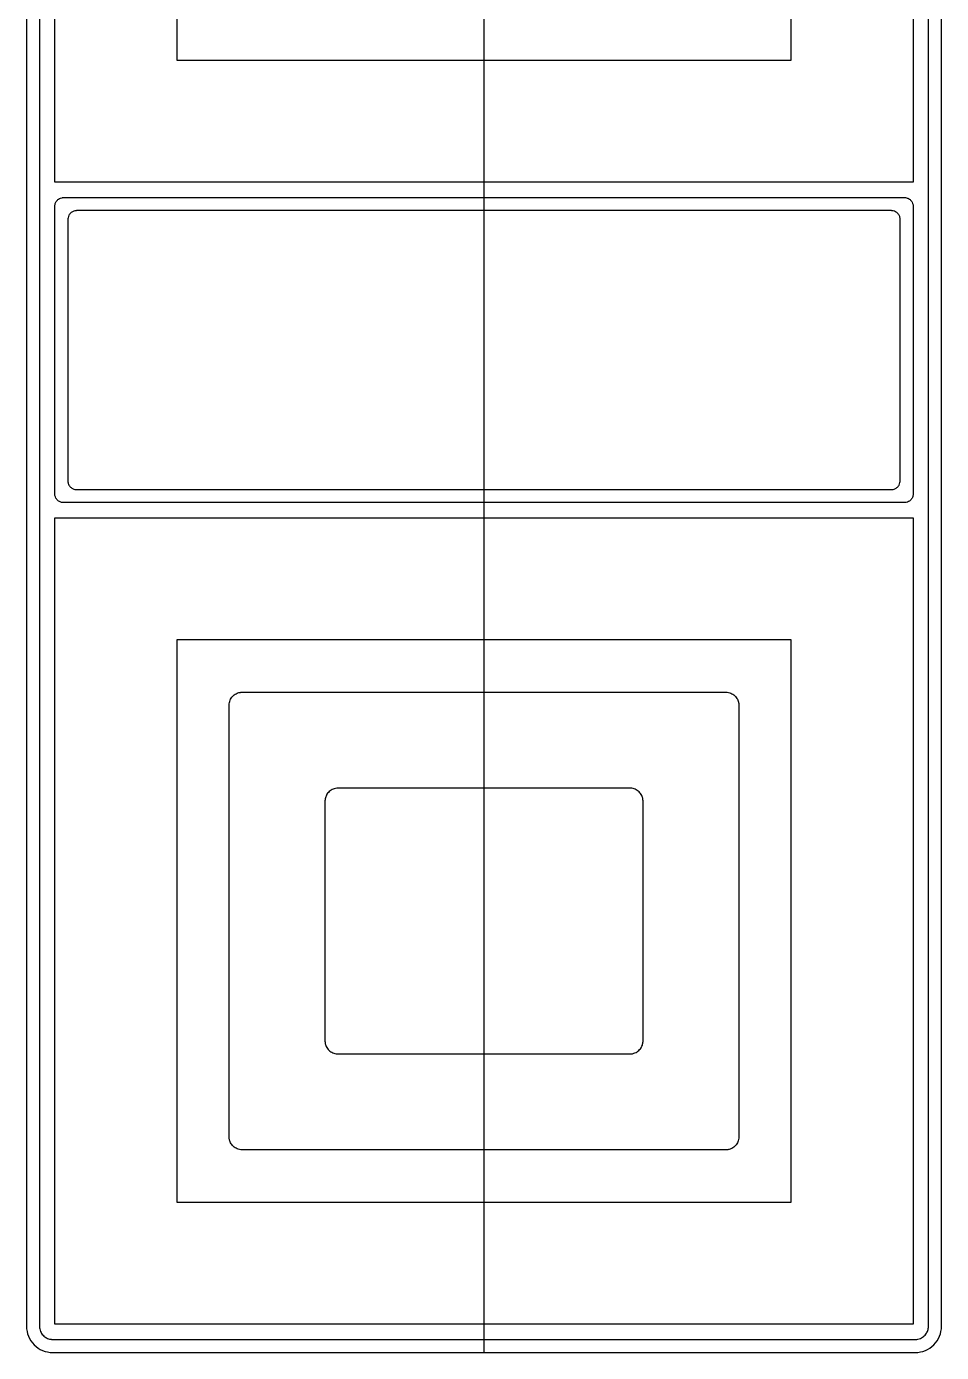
# Model space of a CAD drawing. Header units: millimetres. Extents: x 14154 to 14364, y 15262 to 16162.
# Drawn here: x 14153.7 to 14363.7, y 15262.1 to 15566.4 of the extents above; entities that cross this region are included whole.
import ezdxf

# ---------------------------------------------------------------- set-up
doc = ezdxf.new("R2010")
doc.units = ezdxf.units.MM

msp = doc.modelspace()

# ---------------------------------------------------------------- linework, layer by layer
at = {"color": 3}
msp.add_line((14258.74, 16162.11), (14258.74, 15262.11), dxfattribs=at)
for points in [[(14357.74, 16162.11), (14159.74, 16162.11, 0.414219), (14153.74, 16156.11), (14153.74, 15268.11, 0.414219), (14159.74, 15262.11), (14357.74, 15262.11, 0.414219), (14363.74, 15268.11), (14363.74, 16156.11, 0.414223), (14357.74, 16162.11)], [(14156.74, 16043.11), (14156.74, 15381.11), (14156.74, 15341.11), (14156.74, 15309.62), (14156.74, 15278.13), (14156.74, 15276.7), (14156.74, 15275.26), (14156.74, 15274.55), (14156.74, 15273.83), (14156.74, 15273.12), (14156.74, 15272.4), (14156.74, 15271.69, 0.000682), (14156.74, 15270.97, -0.000355), (14156.74, 15269.54, 0.001705), (14156.74, 15268.11, 0.00643), (14156.75, 15267.96, 0.016113), (14156.76, 15267.8, 0.050061), (14156.88, 15267.21, 0.089014), (14157.37, 15266.27, 0.08855), (14158.16, 15265.56, 0.075426), (14158.99, 15265.2, 0.025454), (14159.29, 15265.14, 0.014622), (14159.44, 15265.12, 0.014858), (14159.59, 15265.11, 0.00324), (14159.74, 15265.11, 0.001589), (14161.59, 15265.11, -0.001077), (14162.51, 15265.11), (14162.97, 15265.11, -0.000523), (14163.2, 15265.11), (14163.43, 15265.11), (14163.89, 15265.11), (14164.35, 15265.11), (14165.27, 15265.11), (14165.73, 15265.11), (14166.19, 15265.11), (14167.12, 15265.11), (14167.92, 15265.11), (14168.12, 15265.11, 0.001212), (14168.33, 15265.11), (14168.73, 15265.11), (14170.34, 15265.11), (14173.57, 15265.11), (14180.02, 15265.11), (14192.92, 15265.11), (14194.82, 15265.11), (14195.3, 15265.11, -0.000514), (14195.77, 15265.11), (14196.72, 15265.11), (14200.52, 15265.11), (14208.13, 15265.11), (14215.73, 15265.11), (14217.63, 15265.11), (14218.1, 15265.11, 0.000514), (14218.58, 15265.11), (14219.53, 15265.11), (14223.33, 15265.11), (14238.54, 15265.11, 0.000514), (14239.01, 15265.11), (14239.49, 15265.11), (14240.44, 15265.11), (14242.34, 15265.11), (14246.14, 15265.11), (14253.74, 15265.11), (14263.74, 15265.11), (14304.29, 15265.11), (14324.57, 15265.11), (14344.84, 15265.11), (14346.68, 15265.11), (14348.53, 15265.11), (14349.45, 15265.11), (14350.37, 15265.11), (14351.29, 15265.11), (14351.75, 15265.11), (14352.21, 15265.11), (14353.14, 15265.11), (14353.6, 15265.11), (14354.06, 15265.11, -0.000795), (14355.9, 15265.11, 0.001589), (14357.74, 15265.11, 0.00324), (14357.9, 15265.11, 0.014659), (14358.05, 15265.12, 0.049544), (14358.64, 15265.25, 0.088903), (14359.58, 15265.74, 0.088798), (14360.29, 15266.52, 0.076012), (14360.65, 15267.36, 0.026201), (14360.71, 15267.65, 0.012949), (14360.73, 15267.8, 0.016112), (14360.74, 15267.96, 0.00643), (14360.74, 15268.11, 0.001707), (14360.74, 15269.54, -0.000344), (14360.74, 15270.97, 0.000725), (14360.74, 15271.69), (14360.74, 15272.4), (14360.74, 15273.12), (14360.74, 15273.83), (14360.74, 15278.04), (14360.74, 15282.24), (14360.74, 15290.65, 0.000026), (14360.75, 15290.92), (14360.75, 15291.18), (14360.75, 15291.7), (14360.75, 15292.75), (14360.75, 15294.86), (14360.75, 15299.06), (14360.75, 15301.16), (14360.75, 15301.69, -0.000034), (14360.74, 15302.22), (14360.74, 15303.27), (14360.74, 15307.47), (14360.74, 15311.68), (14360.74, 15312.73, 0.000929), (14360.74, 15313.25), (14360.74, 15313.78), (14360.74, 15315.88), (14360.74, 15320.08), (14360.74, 15321.14, 0.000208), (14360.74, 15321.66), (14360.74, 15322.19), (14360.74, 15324.29), (14360.74, 15328.49), (14360.74, 15329.55, 0.000208), (14360.74, 15330.07), (14360.74, 15330.6), (14360.74, 15332.7), (14360.74, 15341.11), (14360.74, 15381.11), (14360.74, 16043.11)], [(14263.74, 15527.11), (14303.21, 15527.11), (14342.68, 15527.11), (14344.48, 15527.11), (14346.27, 15527.11), (14347.17, 15527.11), (14348.07, 15527.11), (14348.96, 15527.11), (14349.86, 15527.11, -0.000408), (14351.65, 15527.11, 0.000408), (14353.45, 15527.11, -0.002464), (14355.24, 15527.11, -0.009773), (14355.37, 15527.1, -0.017726), (14355.49, 15527.09, -0.045792), (14355.86, 15527.01, -0.094216), (14356.52, 15526.65, -0.094424), (14357, 15526.07, -0.078798), (14357.21, 15525.48, -0.01187), (14357.23, 15525.36, -0.015554), (14357.24, 15525.23, -0.007782), (14357.24, 15525.11, -0.002264), (14357.24, 15523.81, 0.000755), (14357.24, 15522.52, -0.000756), (14357.24, 15521.87), (14357.24, 15521.23), (14357.24, 15520.58), (14357.24, 15519.93), (14357.24, 15516.86), (14357.24, 15513.78), (14357.24, 15507.64, -0.000147), (14357.25, 15507.45), (14357.25, 15507.25), (14357.25, 15506.87), (14357.25, 15506.1), (14357.25, 15504.56), (14357.25, 15501.49), (14357.25, 15499.95), (14357.25, 15499.57, 0.001271), (14357.24, 15499.19), (14357.24, 15498.42), (14357.24, 15495.34), (14357.24, 15492.27), (14357.24, 15491.5, -0.000016), (14357.24, 15491.12), (14357.24, 15490.73), (14357.24, 15489.2), (14357.24, 15486.12), (14357.24, 15485.35, -0.001274), (14357.24, 15484.97), (14357.24, 15484.59), (14357.24, 15483.05), (14357.24, 15479.98), (14357.24, 15479.21, -0.001274), (14357.24, 15478.82), (14357.24, 15478.44), (14357.24, 15476.9), (14357.24, 15470.76), (14357.24, 15468.17), (14357.24, 15465.58), (14357.24, 15464.93), (14357.24, 15464.28), (14357.24, 15463.64), (14357.24, 15462.99), (14357.24, 15462.34, -0.000786), (14357.24, 15461.7, 0.000379), (14357.24, 15460.4, -0.002264), (14357.24, 15459.11, -0.007781), (14357.24, 15458.98, -0.015634), (14357.23, 15458.86, -0.04654), (14357.15, 15458.49, -0.094514), (14356.78, 15457.83, -0.094368), (14356.21, 15457.36, -0.079006), (14355.62, 15457.14, -0.014147), (14355.49, 15457.12, -0.015708), (14355.37, 15457.11, -0.011041), (14355.31, 15457.11), (14355.24, 15457.11, -0.002059), (14353.45, 15457.11, 0.000817), (14351.66, 15457.11, -0.000408), (14350.76, 15457.11), (14349.86, 15457.11, 0.000408), (14348.96, 15457.11), (14348.07, 15457.11), (14345.82, 15457.11), (14343.58, 15457.11), (14341.34, 15457.11), (14340.78, 15457.11, 0.000974), (14340.22, 15457.11), (14339.1, 15457.11), (14337.92, 15457.11), (14337.62, 15457.11, 0.000829), (14337.33, 15457.11), (14336.74, 15457.11), (14334.39, 15457.11, 0.000878), (14329.68, 15457.11, -0.000803), (14320.26, 15457.11, 0.000415), (14319.96, 15457.11), (14319.67, 15457.11), (14319.08, 15457.11), (14317.9, 15457.11), (14315.55, 15457.11), (14310.84, 15457.11), (14308.48, 15457.11), (14307.89, 15457.11, -0.000414), (14307.31, 15457.11), (14306.13, 15457.11), (14301.42, 15457.11), (14296.71, 15457.11), (14295.53, 15457.11, 0.000415), (14294.94, 15457.11), (14294.35, 15457.11), (14292, 15457.11), (14287.29, 15457.11), (14286.11, 15457.11, 0.000415), (14285.52, 15457.11), (14284.93, 15457.11), (14282.58, 15457.11), (14277.87, 15457.11), (14276.69, 15457.11, 0.000415), (14276.1, 15457.11), (14275.51, 15457.11), (14273.16, 15457.11), (14263.74, 15457.11), (14253.75, 15457.11), (14214.27, 15457.11), (14194.54, 15457.11), (14174.8, 15457.11), (14173.01, 15457.11), (14171.21, 15457.11), (14170.32, 15457.11), (14169.42, 15457.11, 0.000491), (14167.63, 15457.11), (14166.73, 15457.11, -0.000408), (14165.83, 15457.11, 0.000817), (14164.04, 15457.11, -0.002041), (14162.24, 15457.11), (14162.18, 15457.11, -0.007713), (14162.12, 15457.11, -0.015583), (14161.99, 15457.12, -0.047517), (14161.63, 15457.21, -0.094544), (14160.97, 15457.57, -0.094632), (14160.49, 15458.14, -0.078743), (14160.28, 15458.73, -0.015755), (14160.26, 15458.86, -0.019501), (14160.25, 15458.98, -0.007782), (14160.24, 15459.11, -0.002641), (14160.24, 15460.4, 0.000755), (14160.24, 15461.7, 0.000038), (14160.24, 15461.86, 0.003025), (14160.24, 15462.02), (14160.24, 15462.34), (14160.24, 15462.51, 0.003017), (14160.24, 15462.67), (14160.24, 15462.99), (14160.24, 15463.64), (14160.24, 15464.28), (14160.24, 15464.97), (14160.24, 15465.14, -0.000011), (14160.24, 15465.32), (14160.24, 15465.66), (14160.24, 15467.03), (14160.24, 15467.72), (14160.24, 15467.89, -0.000013), (14160.24, 15468.07), (14160.24, 15468.41), (14160.24, 15469.78), (14160.24, 15472.53), (14160.24, 15473.91), (14160.24, 15474.6), (14160.24, 15474.94, -0.000002), (14160.24, 15475.28), (14160.24, 15480.78), (14160.24, 15482.16), (14160.24, 15482.5, 0.001428), (14160.24, 15482.85), (14160.24, 15483.53), (14160.24, 15486.28), (14160.24, 15488.23), (14160.24, 15488.71, 0.001018), (14160.24, 15489.2), (14160.24, 15490.17), (14160.24, 15494.05), (14160.24, 15497.93), (14160.24, 15499.87), (14160.24, 15500.84), (14160.24, 15501.33), (14160.24, 15501.57, -0.002012), (14160.24, 15501.81), (14160.24, 15509.58, -0.000014), (14160.24, 15510.06), (14160.24, 15510.55), (14160.24, 15511.52), (14160.24, 15513.46), (14160.24, 15517.34), (14160.24, 15518.64), (14160.24, 15519.93), (14160.24, 15520.58), (14160.24, 15521.23), (14160.24, 15521.87, -0.000754), (14160.24, 15522.52, 0.000755), (14160.24, 15523.81, -0.002264), (14160.24, 15525.11), (14160.24, 15525.17, -0.007752), (14160.25, 15525.23, -0.015625), (14160.26, 15525.36, -0.047855), (14160.34, 15525.73, -0.09446), (14160.7, 15526.38, -0.094017), (14161.28, 15526.86, -0.07814), (14161.87, 15527.07, -0.014148), (14161.99, 15527.09, -0.017278), (14162.12, 15527.1, -0.009678), (14162.24, 15527.11, -0.00245), (14164.04, 15527.11, 0.000408), (14165.83, 15527.11, -0.000408), (14167.63, 15527.11), (14168.52, 15527.11), (14169.42, 15527.11), (14170.09, 15527.11), (14170.26, 15527.11, -0.001449), (14170.43, 15527.11), (14170.77, 15527.11), (14172.11, 15527.11), (14174.8, 15527.11), (14176.15, 15527.11), (14176.48, 15527.11, -0.003245), (14176.65, 15527.11), (14176.82, 15527.11), (14177.49, 15527.11), (14180.18, 15527.11), (14184.78, 15527.11), (14189.38, 15527.11, 0.000425), (14189.67, 15527.11), (14189.95, 15527.11), (14190.53, 15527.11), (14191.68, 15527.11), (14193.98, 15527.11), (14198.57, 15527.11), (14216.96, 15527.11), (14221.56, 15527.11), (14222.71, 15527.11, 0.000425), (14223.29, 15527.11), (14223.86, 15527.11), (14226.16, 15527.11), (14230.76, 15527.11), (14231.91, 15527.11, 0.000425), (14232.48, 15527.11), (14233.05, 15527.11), (14235.35, 15527.11), (14239.95, 15527.11), (14241.1, 15527.11, 0.000425), (14241.67, 15527.11), (14242.25, 15527.11), (14244.55, 15527.11), (14253.74, 15527.11), (14263.74, 15527.11)], [(14253.75, 15524.11), (14215.57, 15524.11), (14177.39, 15524.11), (14175.66, 15524.11), (14173.92, 15524.11), (14173.05, 15524.11), (14172.18, 15524.11), (14171.32, 15524.11), (14170.45, 15524.11, 0.000507), (14168.71, 15524.11, -0.000422), (14166.98, 15524.11, 0.002532), (14165.24, 15524.11, 0.009773), (14165.12, 15524.1, 0.017508), (14164.99, 15524.09, 0.045917), (14164.63, 15524.01, 0.094294), (14163.97, 15523.65, 0.09452), (14163.49, 15523.07, 0.078877), (14163.28, 15522.48, 0.011808), (14163.26, 15522.36, 0.011719), (14163.25, 15522.23, 0.007813), (14163.24, 15522.17), (14163.24, 15522.11, 0.00166), (14163.24, 15520.93, -0.000415), (14163.24, 15519.76, 0.00083), (14163.24, 15519.17), (14163.24, 15518.58, -0.000862), (14163.24, 15517.99), (14163.24, 15517.4, 0.000168), (14163.24, 15514.46, -0.000997), (14163.24, 15511.52, 0.000009), (14163.24, 15511.34), (14163.24, 15511.15), (14163.24, 15510.78), (14163.24, 15510.05), (14163.24, 15508.58), (14163.24, 15505.64), (14163.24, 15493.87), (14163.24, 15490.93), (14163.24, 15490.2, 0.000012), (14163.24, 15489.83), (14163.24, 15489.46), (14163.24, 15487.99), (14163.24, 15485.05), (14163.24, 15484.31, 0.000012), (14163.24, 15483.95), (14163.24, 15483.58), (14163.24, 15482.11), (14163.24, 15479.17), (14163.24, 15478.43, 0.000012), (14163.24, 15478.06), (14163.24, 15477.7), (14163.24, 15476.23), (14163.24, 15470.34), (14163.24, 15469.17), (14163.24, 15467.99), (14163.24, 15467.4), (14163.24, 15466.81), (14163.24, 15466.23), (14163.24, 15465.64), (14163.24, 15465.05, 0.00083), (14163.24, 15464.46, -0.000415), (14163.24, 15463.28, 0.002075), (14163.24, 15462.11, 0.007781), (14163.25, 15461.98, 0.015635), (14163.26, 15461.86, 0.04654), (14163.34, 15461.49, 0.094518), (14163.7, 15460.83, 0.094742), (14164.28, 15460.36, 0.079377), (14164.87, 15460.14, 0.015813), (14164.99, 15460.12, 0.015798), (14165.12, 15460.11, 0.003861), (14165.24, 15460.11, 0.00211), (14166.98, 15460.11, -0.000844), (14168.71, 15460.11, 0.000422), (14169.58, 15460.11), (14170.45, 15460.11, -0.000703), (14171.32, 15460.11), (14172.18, 15460.11), (14174.79, 15460.11), (14177.39, 15460.11), (14179.99, 15460.11), (14180.64, 15460.11), (14180.81, 15460.11, -0.001501), (14180.97, 15460.11), (14181.3, 15460.11), (14182.6, 15460.11), (14183.71, 15460.11), (14183.99, 15460.11, -0.001963), (14184.26, 15460.11), (14184.82, 15460.11), (14187.04, 15460.11, -0.00093), (14191.49, 15460.11, 0.000851), (14200.38, 15460.11, -0.000439), (14200.66, 15460.11), (14200.94, 15460.11), (14201.5, 15460.11), (14202.61, 15460.11), (14204.83, 15460.11), (14209.28, 15460.11), (14211.5, 15460.11), (14212.06, 15460.11, 0.000439), (14212.61, 15460.11), (14213.72, 15460.11), (14218.17, 15460.11), (14222.62, 15460.11), (14223.73, 15460.11, -0.000439), (14224.29, 15460.11), (14224.84, 15460.11), (14227.07, 15460.11), (14231.51, 15460.11), (14232.62, 15460.11, -0.000439), (14233.18, 15460.11), (14233.74, 15460.11), (14235.96, 15460.11), (14240.41, 15460.11), (14241.52, 15460.11, -0.000439), (14242.07, 15460.11), (14242.63, 15460.11), (14244.85, 15460.11), (14253.75, 15460.11), (14263.74, 15460.11), (14301.92, 15460.11), (14321.01, 15460.11), (14340.1, 15460.11), (14341.83, 15460.11), (14343.57, 15460.11), (14344.43, 15460.11), (14345.3, 15460.11), (14346.17, 15460.11, -0.000703), (14347.04, 15460.11), (14347.9, 15460.11, 0.000422), (14348.77, 15460.11, -0.000844), (14350.51, 15460.11, 0.00211), (14352.24, 15460.11), (14352.31, 15460.11, 0.007842), (14352.37, 15460.11, 0.01618), (14352.49, 15460.12, 0.047238), (14352.86, 15460.21, 0.094436), (14353.52, 15460.57, 0.094552), (14354, 15461.14, 0.078779), (14354.21, 15461.73, 0.011861), (14354.23, 15461.86, 0.019515), (14354.24, 15461.98, 0.011671), (14354.24, 15462.11, 0.00249), (14354.24, 15463.28, -0.00083), (14354.24, 15464.46, 0.000833), (14354.24, 15465.05, 0.000212), (14354.24, 15465.34), (14354.24, 15465.64), (14354.24, 15466.23), (14354.24, 15466.81, 0.000168), (14354.24, 15469.76, -0.000996), (14354.24, 15472.7, 0.00003), (14354.24, 15472.88), (14354.24, 15473.06), (14354.24, 15473.43), (14354.24, 15474.17), (14354.24, 15475.64), (14354.24, 15478.58), (14354.24, 15490.34), (14354.24, 15493.28), (14354.24, 15494.02, 0.000094), (14354.24, 15494.39), (14354.24, 15494.76), (14354.24, 15496.23), (14354.24, 15499.17), (14354.24, 15499.9, 0.000094), (14354.24, 15500.27), (14354.24, 15500.64), (14354.24, 15502.11), (14354.24, 15505.05), (14354.24, 15505.78, 0.000094), (14354.24, 15506.15), (14354.24, 15506.52), (14354.24, 15507.99), (14354.24, 15513.87), (14354.24, 15515.05), (14354.24, 15516.23), (14354.24, 15516.81), (14354.24, 15517.4), (14354.24, 15517.99), (14354.24, 15518.58), (14354.24, 15519.17, 0.000862), (14354.24, 15519.76, -0.00083), (14354.24, 15520.93, 0.002076), (14354.24, 15522.11, 0.007782), (14354.24, 15522.23, 0.015569), (14354.23, 15522.36, 0.046541), (14354.15, 15522.73, 0.09379), (14353.78, 15523.38, 0.093816), (14353.21, 15523.86, 0.07806), (14352.62, 15524.07, 0.014149), (14352.49, 15524.09, 0.017726), (14352.37, 15524.1, 0.009773), (14352.24, 15524.11, 0.002532), (14350.51, 15524.11, -0.000422), (14348.77, 15524.11, 0.000422), (14347.04, 15524.11), (14346.17, 15524.11), (14345.3, 15524.11), (14344.65, 15524.11), (14344.49, 15524.11, 0.001502), (14344.33, 15524.11), (14344, 15524.11), (14342.7, 15524.11), (14341.4, 15524.11), (14340.75, 15524.11), (14340.42, 15524.11, 0.000751), (14340.1, 15524.11), (14334.89, 15524.11), (14333.78, 15524.11), (14333.5, 15524.11, -0.001963), (14333.22, 15524.11), (14332.67, 15524.11), (14330.44, 15524.11), (14329.33, 15524.11), (14329.05, 15524.11, -0.001963), (14328.78, 15524.11), (14328.22, 15524.11), (14326, 15524.11), (14321.55, 15524.11), (14319.33, 15524.11), (14318.21, 15524.11), (14317.66, 15524.11), (14317.38, 15524.11, 0.000439), (14317.1, 15524.11, -0.000439), (14316.82, 15524.11), (14316.55, 15524.11), (14315.99, 15524.11), (14314.88, 15524.11), (14312.66, 15524.11), (14308.21, 15524.11), (14305.99, 15524.11), (14305.43, 15524.11, 0.000439), (14304.87, 15524.11), (14303.76, 15524.11), (14299.31, 15524.11), (14294.87, 15524.11), (14293.76, 15524.11, -0.000439), (14293.2, 15524.11), (14292.64, 15524.11), (14290.42, 15524.11), (14285.97, 15524.11), (14284.86, 15524.11, -0.000439), (14284.31, 15524.11), (14283.75, 15524.11), (14281.53, 15524.11), (14277.08, 15524.11), (14275.97, 15524.11, -0.000439), (14275.41, 15524.11), (14274.86, 15524.11), (14272.63, 15524.11), (14263.74, 15524.11), (14253.75, 15524.11)], [(14200.24, 15341.11), (14200.24, 15381.11), (14200.24, 15394.12), (14200.24, 15407.14), (14200.24, 15407.72), (14200.24, 15408.29), (14200.24, 15408.58), (14200.24, 15408.87), (14200.24, 15409.16), (14200.24, 15409.45, 0.000867), (14200.24, 15410.03, -0.001689), (14200.24, 15410.61, -0.006432), (14200.25, 15410.76, -0.01286), (14200.26, 15410.91, -0.050919), (14200.38, 15411.51, -0.08891), (14200.87, 15412.44, -0.089117), (14201.66, 15413.15, -0.076307), (14202.49, 15413.51, -0.025711), (14202.79, 15413.57, -0.011343), (14202.94, 15413.59, -0.011831), (14203.09, 15413.6, -0.008034), (14203.24, 15413.61, -0.001479), (14204.23, 15413.61, 0.000493), (14204.73, 15413.61), (14204.85, 15413.61, -0.000979), (14204.98, 15413.61), (14205.22, 15413.61, -0.00074), (14205.72, 15413.61), (14206.21, 15413.61), (14206.71, 15413.61), (14207.2, 15413.61, -0.000336), (14208.66, 15413.61, 0.001049), (14210.11, 15413.61, -0.00138), (14213.02, 15413.61, 0.001343), (14218.84, 15413.61, -0.000672), (14219.02, 15413.61), (14219.2, 15413.61), (14219.57, 15413.61), (14220.29, 15413.61), (14221.75, 15413.61), (14224.66, 15413.61), (14226.11, 15413.61), (14226.47, 15413.61, 0.001502), (14226.84, 15413.61), (14227.56, 15413.61), (14230.47, 15413.61), (14236.29, 15413.61), (14237.75, 15413.61), (14238.11, 15413.61, 0.000336), (14238.29, 15413.61, 0.002767), (14238.47, 15413.61), (14239.2, 15413.61), (14242.11, 15413.61), (14245.02, 15413.61), (14245.74, 15413.61, -0.000671), (14246.11, 15413.61), (14246.47, 15413.61), (14247.93, 15413.61), (14253.74, 15413.61), (14263.74, 15413.61), (14285.53, 15413.61), (14307.31, 15413.61), (14308.8, 15413.61), (14309.54, 15413.61), (14310.28, 15413.61), (14310.78, 15413.61), (14311.27, 15413.61), (14311.77, 15413.61, -0.00074), (14312.26, 15413.61), (14312.51, 15413.61, -0.004064), (14312.63, 15413.61), (14312.76, 15413.61, 0.000493), (14313.25, 15413.61, -0.001479), (14314.24, 15413.61, -0.008035), (14314.4, 15413.6, -0.011832), (14314.55, 15413.59, -0.049906), (14315.14, 15413.47, -0.088479), (14316.08, 15412.98, -0.088816), (14316.79, 15412.2, -0.076069), (14317.15, 15411.36, -0.026202), (14317.21, 15411.06, -0.012988), (14317.23, 15410.91, -0.016062), (14317.24, 15410.76, -0.006433), (14317.24, 15410.61, -0.00085), (14317.24, 15410.03, 0.000844), (14317.24, 15409.45), (14317.24, 15409.16), (14317.24, 15408.87), (14317.24, 15408.64, 0.002079), (14317.24, 15408.4), (14317.24, 15407.93), (14317.24, 15406.99), (14317.24, 15405.11), (14317.24, 15401.35), (14317.24, 15400.72), (14317.24, 15400.56, -0.000053), (14317.24, 15400.4), (14317.24, 15400.09), (14317.24, 15398.82), (14317.24, 15398.19), (14317.24, 15398.03, -0.000053), (14317.24, 15397.87), (14317.24, 15397.56), (14317.24, 15396.29), (14317.24, 15393.76), (14317.24, 15393.13), (14317.24, 15392.97, 0.003086), (14317.24, 15392.81), (14317.24, 15392.5), (14317.24, 15391.23), (14317.24, 15386.17, 0.000003), (14317.24, 15385.85), (14317.24, 15385.54), (14317.24, 15384.9), (14317.24, 15383.64), (14317.24, 15381.11), (14317.24, 15341.11), (14317.24, 15328.09), (14317.24, 15315.08), (14317.24, 15314.5), (14317.24, 15313.92), (14317.24, 15313.63), (14317.24, 15313.34), (14317.24, 15313.05), (14317.24, 15312.77, 0.000844), (14317.24, 15312.19, -0.00085), (14317.24, 15311.61, -0.006432), (14317.24, 15311.46, -0.01612), (14317.23, 15311.3, -0.050079), (14317.11, 15310.71, -0.089049), (14316.62, 15309.77, -0.088854), (14315.83, 15309.06, -0.075853), (14315, 15308.7, -0.025454), (14314.7, 15308.64, -0.014622), (14314.55, 15308.62, -0.014659), (14314.4, 15308.61, -0.008036), (14314.24, 15308.61, -0.001479), (14313.25, 15308.61, 0.00074), (14312.26, 15308.61), (14311.77, 15308.61), (14311.27, 15308.61), (14310.78, 15308.61), (14310.28, 15308.61), (14304.46, 15308.61, -0.000672), (14304.28, 15308.61), (14304.1, 15308.61), (14303.74, 15308.61), (14303.01, 15308.61), (14301.56, 15308.61), (14298.65, 15308.61), (14287.01, 15308.61), (14275.38, 15308.61, 0.000671), (14275.01, 15308.61), (14274.65, 15308.61), (14273.92, 15308.61), (14272.47, 15308.61), (14269.56, 15308.61), (14263.74, 15308.61), (14253.75, 15308.61), (14231.96, 15308.61), (14210.18, 15308.61), (14208.69, 15308.61), (14207.2, 15308.61), (14206.71, 15308.61), (14206.21, 15308.61), (14205.72, 15308.61, -0.00074), (14205.22, 15308.61, 0.00074), (14204.23, 15308.61, -0.001479), (14203.24, 15308.61, -0.008622), (14203.09, 15308.61, -0.014411), (14202.94, 15308.62, -0.049381), (14202.35, 15308.75, -0.089318), (14201.41, 15309.24, -0.088478), (14200.7, 15310.02, -0.076006), (14200.34, 15310.86, -0.024601), (14200.28, 15311.15, -0.016138), (14200.26, 15311.3, -0.012904), (14200.25, 15311.46, -0.00643), (14200.24, 15311.61, -0.001688), (14200.24, 15312.19, 0.000867), (14200.24, 15312.77, -0.000846), (14200.24, 15313.34), (14200.24, 15313.81, 0.001045), (14200.24, 15314.28), (14200.24, 15315.22), (14200.24, 15316.16), (14200.24, 15316.63, 0.000244), (14200.24, 15317.1), (14200.24, 15318.98), (14200.24, 15320.86), (14200.24, 15321.5), (14200.24, 15321.65, -0.000006), (14200.24, 15321.81), (14200.24, 15322.13), (14200.24, 15323.39), (14200.24, 15325.92), (14200.24, 15330.99), (14200.24, 15336.05, 0.000214), (14200.24, 15336.36), (14200.24, 15336.68), (14200.24, 15337.31), (14200.24, 15338.58), (14200.24, 15341.11)], [(14222.24, 15341.11), (14222.24, 15337.73), (14222.24, 15334.36), (14222.24, 15334.21), (14222.24, 15334.06), (14222.24, 15333.98), (14222.24, 15333.91), (14222.24, 15333.83), (14222.24, 15333.76, 0.000007), (14222.24, 15333.61, 0.00971), (14222.25, 15333.46, 0.016113), (14222.26, 15333.3, 0.062774), (14222.43, 15332.57, 0.088855), (14222.97, 15331.65, 0.088531), (14223.79, 15330.99, 0.088629), (14224.79, 15330.64, 0.014838), (14224.94, 15330.62, 0.014858), (14225.09, 15330.61, 0.008035), (14225.24, 15330.61, 0.001575), (14225.8, 15330.61, -0.001575), (14226.36, 15330.61), (14226.64, 15330.61), (14226.92, 15330.61), (14227.25, 15330.61, -0.000736), (14227.58, 15330.61), (14228.25, 15330.61), (14228.58, 15330.61, -0.000735), (14228.91, 15330.61), (14229.57, 15330.61), (14230.9, 15330.61), (14231.57, 15330.61), (14231.9, 15330.61, -0.000735), (14232.23, 15330.61), (14234.88, 15330.61), (14235.55, 15330.61), (14235.71, 15330.61, 0.001471), (14235.88, 15330.61), (14236.21, 15330.61), (14237.54, 15330.61), (14238.55, 15330.61), (14238.8, 15330.61, 0.000963), (14239.06, 15330.61), (14239.56, 15330.61), (14241.59, 15330.61), (14243.62, 15330.61), (14244.63, 15330.61), (14245.14, 15330.61), (14245.39, 15330.61, -0.000457), (14245.64, 15330.61), (14249.69, 15330.61, -0.000482), (14250.2, 15330.61), (14250.71, 15330.61), (14251.72, 15330.61), (14253.75, 15330.61), (14263.74, 15330.61), (14276.31, 15330.61), (14288.89, 15330.61), (14289.45, 15330.61), (14290.01, 15330.61), (14290.29, 15330.61), (14290.57, 15330.61), (14290.85, 15330.61), (14291.13, 15330.61), (14291.4, 15330.61, -0.00131), (14291.68, 15330.61, 0.001311), (14292.24, 15330.61, 0.008034), (14292.4, 15330.61, 0.014659), (14292.55, 15330.62, 0.050582), (14293.14, 15330.75, 0.088903), (14294.08, 15331.24, 0.088819), (14294.79, 15332.02, 0.076047), (14295.15, 15332.86, 0.037023), (14295.23, 15333.3, 0.01612), (14295.24, 15333.46, 0.00971), (14295.24, 15333.61, 0.000007), (14295.24, 15333.76), (14295.24, 15333.83), (14295.24, 15333.91, 0.000543), (14295.24, 15335.71), (14295.24, 15337.51), (14295.24, 15337.96, 0.002172), (14295.24, 15338.18), (14295.24, 15338.41), (14295.24, 15338.86, 0.000089), (14295.24, 15339.08), (14295.24, 15339.31), (14295.24, 15339.76, 0.000089), (14295.24, 15339.98), (14295.24, 15340.21), (14295.24, 15341.11), (14295.24, 15381.11), (14295.24, 15384.48), (14295.24, 15387.86), (14295.24, 15388.01), (14295.24, 15388.16), (14295.24, 15388.23), (14295.24, 15388.31), (14295.24, 15388.38), (14295.24, 15388.46, 0.000103), (14295.24, 15388.61, 0.012944), (14295.24, 15388.76, 0.01286), (14295.23, 15388.91, 0.062186), (14295.06, 15389.65, 0.088433), (14294.52, 15390.56, 0.088468), (14293.7, 15391.23, 0.089198), (14292.7, 15391.57, 0.011344), (14292.55, 15391.59, 0.011832), (14292.4, 15391.6, 0.008035), (14292.24, 15391.61, 0.001575), (14291.68, 15391.61, -0.002183), (14291.4, 15391.61), (14291.13, 15391.61), (14290.85, 15391.61), (14290.57, 15391.61), (14290.23, 15391.61, -0.000736), (14289.9, 15391.61), (14289.24, 15391.61), (14288.91, 15391.61, -0.000735), (14288.58, 15391.61), (14287.91, 15391.61), (14286.58, 15391.61), (14286.25, 15391.61, 0.001645), (14285.92, 15391.61), (14285.26, 15391.61), (14283.93, 15391.61), (14283.6, 15391.61, 0.001645), (14283.27, 15391.61), (14282.6, 15391.61), (14282.27, 15391.61, 0.001645), (14281.94, 15391.61), (14281.27, 15391.61), (14280.94, 15391.61, 0.001645), (14280.61, 15391.61), (14279.95, 15391.61), (14278.93, 15391.61), (14278.68, 15391.61, 0.000963), (14278.43, 15391.61), (14277.92, 15391.61), (14275.9, 15391.61), (14274.88, 15391.61), (14274.63, 15391.61, -0.000965), (14274.38, 15391.61), (14273.87, 15391.61), (14271.84, 15391.61), (14267.79, 15391.61, -0.000482), (14267.29, 15391.61), (14266.78, 15391.61), (14265.77, 15391.61), (14263.74, 15391.61), (14253.75, 15391.61), (14241.17, 15391.61), (14228.6, 15391.61), (14228.04, 15391.61), (14227.48, 15391.61), (14227.2, 15391.61), (14226.92, 15391.61), (14226.64, 15391.61, 0.00131), (14226.36, 15391.61), (14226.08, 15391.61, -0.00131), (14225.8, 15391.61, 0.001311), (14225.24, 15391.61, 0.008034), (14225.09, 15391.6, 0.014858), (14224.94, 15391.59, 0.050582), (14224.35, 15391.47, 0.088904), (14223.41, 15390.98, 0.08882), (14222.7, 15390.2, 0.076068), (14222.34, 15389.36, 0.03812), (14222.26, 15388.91, 0.01286), (14222.25, 15388.76, 0.00971), (14222.24, 15388.61, 0.000007), (14222.24, 15388.46), (14222.24, 15388.38), (14222.24, 15388.31, 0.000546), (14222.24, 15386.51), (14222.24, 15384.71), (14222.24, 15384.26, 0.000006), (14222.24, 15384.03), (14222.24, 15383.81), (14222.24, 15383.36, 0.000022), (14222.24, 15383.13), (14222.24, 15382.91), (14222.24, 15382.46, 0.000022), (14222.24, 15382.23), (14222.24, 15382.01), (14222.24, 15381.11), (14222.24, 15341.11)]]:
    msp.add_lwpolyline(points, format="xyb")
for points in [[(14357.24, 15893.61), (14357.24, 15530.61), (14263.74, 15530.61), (14253.74, 15530.61), (14160.24, 15530.61), (14160.24, 15893.61), (14253.74, 15893.61), (14263.74, 15893.61), (14357.24, 15893.61)], [(14263.74, 15865.61), (14253.74, 15865.61), (14188.24, 15865.61), (14188.24, 15558.61), (14253.74, 15558.61), (14263.74, 15558.61), (14329.24, 15558.61), (14329.24, 15865.61), (14263.74, 15865.61)], [(14263.74, 15268.61), (14253.74, 15268.61), (14160.24, 15268.61), (14160.24, 15341.11), (14160.24, 15381.11), (14160.24, 15453.61), (14253.75, 15453.61), (14263.74, 15453.61), (14357.24, 15453.61), (14357.24, 15381.11), (14357.24, 15341.11), (14357.24, 15268.61), (14263.74, 15268.61)], [(14188.24, 15341.11), (14188.24, 15296.61), (14253.75, 15296.61), (14263.74, 15296.61), (14329.24, 15296.61), (14329.24, 15341.11), (14329.24, 15381.11), (14329.24, 15425.61), (14263.74, 15425.61), (14253.74, 15425.61), (14188.24, 15425.61), (14188.24, 15381.11), (14188.24, 15341.11)]]:
    msp.add_lwpolyline(points)

doc.saveas('drawing.dxf')
